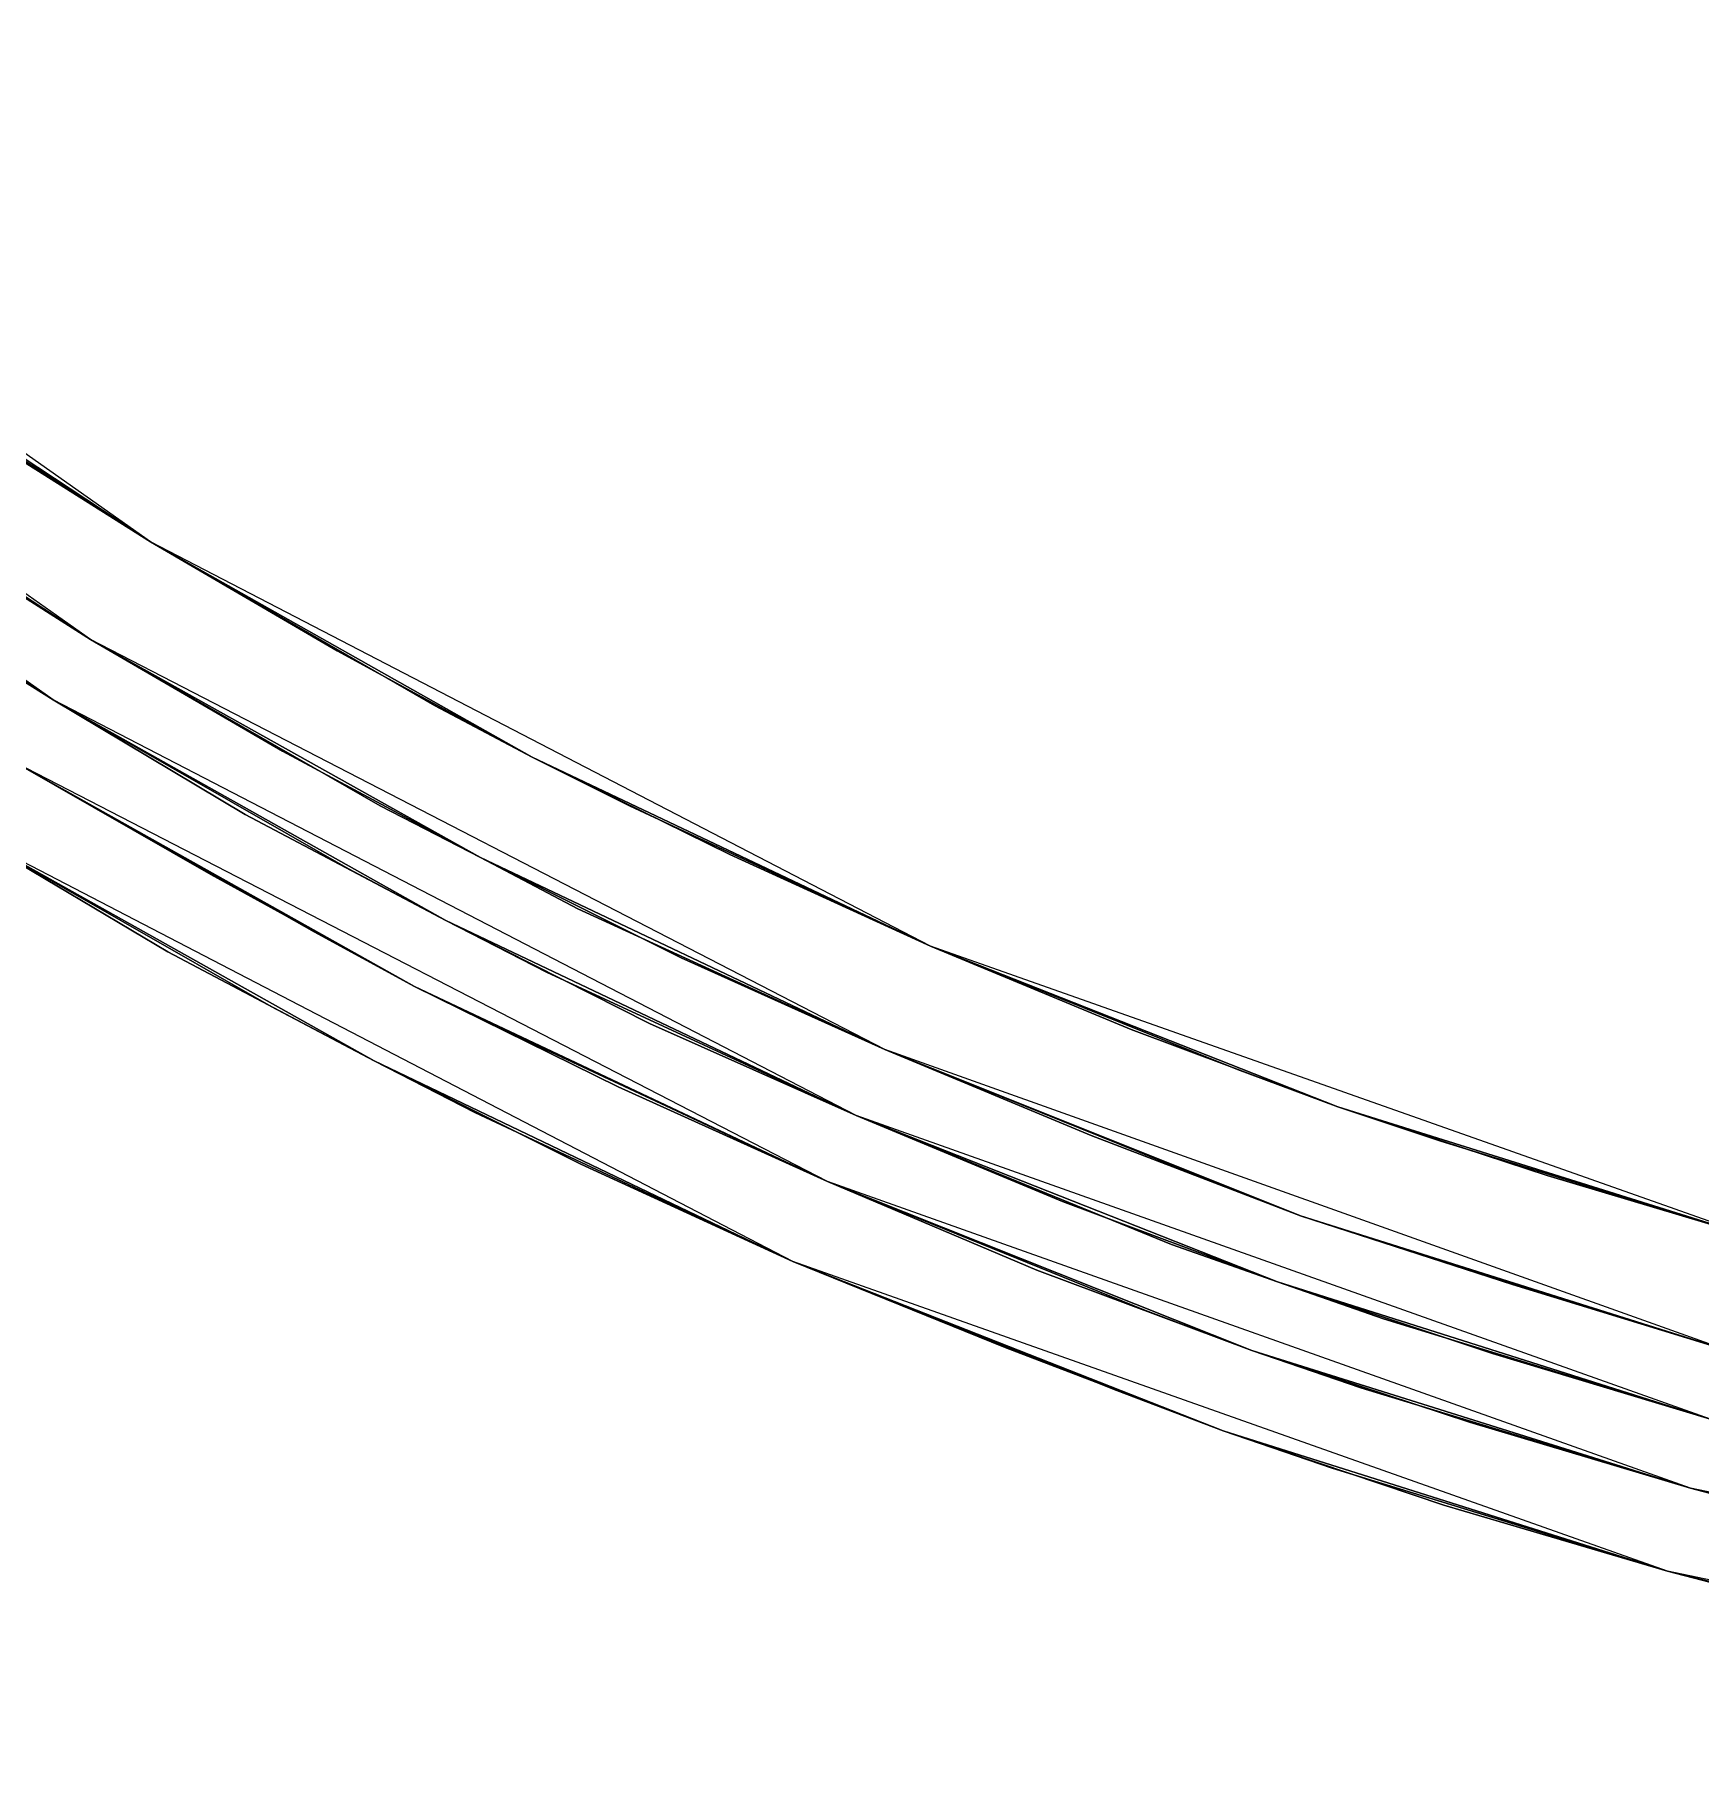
# Model space of a CAD drawing. Extents: x -23.7 to 23.7, y -23.7 to 23.7.
# Drawn here: x -12.07 to -6.27, y -23.46 to -17.44 of the extents above; entities that cross this region are included whole.
import ezdxf

# ---------------------------------------------------------------- set-up
doc = ezdxf.new("R2010")
doc.units = 0

msp = doc.modelspace()

# ---------------------------------------------------------------- linework, layer by layer
at = {"layer": 'Faces'}
for points in [[(-11.67, -19.21, 58.95), (-14.18, -17.44, 58.95), (-12.96, -18.36, 57.86)], [(-11.88, -19.55, 58.95), (-14.43, -17.75, 58.95), (-13.19, -18.69, 57.86)], [(-11.88, -19.55, 58.95), (-14.43, -17.75, 58.95), (-13.19, -18.69, 57.86)], [(-12.01, -19.76, 58.95), (-14.59, -17.94, 58.95), (-13.34, -18.89, 57.86)], [(-12.01, -19.76, 58.95), (-14.59, -17.94, 58.95), (-13.34, -18.89, 57.86)], [(-12.65, -18.58, 57.58), (-12.96, -18.36, 57.13), (-12.32, -18.8, 56.22), (-11.67, -19.21, 56.77)], [(-11.67, -19.21, 58.95), (-12.96, -18.36, 57.86), (-12.65, -18.58, 57.58)], [(-12.32, -18.8, 56.22), (-12.96, -18.36, 55.67), (-12.32, -18.8, 55.13), (-11.67, -19.21, 55.67)], [(-12.32, -18.8, 55.13), (-12.96, -18.36, 54.58), (-12.32, -18.8, 54.04), (-11.67, -19.21, 54.58)], [(-12.32, -18.8, 54.04), (-12.96, -18.36, 53.49), (-12.32, -18.8, 52.94), (-11.67, -19.21, 53.49)], [(-11.67, -19.21, 58.95), (-12.65, -18.58, 57.58), (-11.67, -19.21, 56.77), (-10.68, -19.78, 57.58)], [(-12.87, -18.91, 57.58), (-13.19, -18.69, 57.13), (-12.54, -19.13, 56.22), (-11.88, -19.55, 56.77)], [(-12.87, -18.91, 57.58), (-13.19, -18.69, 57.13), (-12.54, -19.13, 56.22), (-11.88, -19.55, 56.77)], [(-11.88, -19.55, 58.95), (-13.19, -18.69, 57.86), (-12.87, -18.91, 57.58)], [(-11.88, -19.55, 58.95), (-13.19, -18.69, 57.86), (-12.87, -18.91, 57.58)], [(-12.54, -19.13, 56.22), (-13.19, -18.69, 55.67), (-12.54, -19.13, 55.13), (-11.88, -19.55, 55.67)], [(-12.54, -19.13, 56.22), (-13.19, -18.69, 55.67), (-12.54, -19.13, 55.13), (-11.88, -19.55, 55.67)], [(-12.54, -19.13, 55.13), (-13.19, -18.69, 54.58), (-12.54, -19.13, 54.04), (-11.88, -19.55, 54.58)], [(-12.54, -19.13, 55.13), (-13.19, -18.69, 54.58), (-12.54, -19.13, 54.04), (-11.88, -19.55, 54.58)], [(-12.54, -19.13, 54.04), (-13.19, -18.69, 53.49), (-12.54, -19.13, 52.94), (-11.88, -19.55, 53.49)], [(-12.54, -19.13, 54.04), (-13.19, -18.69, 53.49), (-12.54, -19.13, 52.94), (-11.88, -19.55, 53.49)], [(-11.67, -19.21, 56.77), (-12.32, -18.8, 56.22), (-11.67, -19.21, 55.67), (-11.02, -19.59, 56.22)], [(-11.67, -19.21, 55.67), (-12.32, -18.8, 55.13), (-11.67, -19.21, 54.58), (-11.02, -19.59, 55.13)], [(-11.67, -19.21, 54.58), (-12.32, -18.8, 54.04), (-11.67, -19.21, 53.49), (-11.02, -19.59, 54.04)], [(-13.01, -19.12, 57.58), (-13.34, -18.89, 57.13), (-12.68, -19.34, 56.22), (-12.01, -19.76, 56.77)], [(-13.01, -19.12, 57.58), (-13.34, -18.89, 57.13), (-12.68, -19.34, 56.22), (-12.01, -19.76, 56.77)], [(-12.01, -19.76, 58.95), (-13.34, -18.89, 57.86), (-13.01, -19.12, 57.58)], [(-12.01, -19.76, 58.95), (-13.34, -18.89, 57.86), (-13.01, -19.12, 57.58)], [(-12.68, -19.34, 56.22), (-13.34, -18.89, 55.67), (-12.68, -19.34, 55.13), (-12.01, -19.76, 55.67)], [(-12.68, -19.34, 56.22), (-13.34, -18.89, 55.67), (-12.68, -19.34, 55.13), (-12.01, -19.76, 55.67)], [(-12.68, -19.34, 55.13), (-13.34, -18.89, 54.58), (-12.68, -19.34, 54.04), (-12.01, -19.76, 54.58)], [(-12.68, -19.34, 55.13), (-13.34, -18.89, 54.58), (-12.68, -19.34, 54.04), (-12.01, -19.76, 54.58)], [(-12.68, -19.34, 54.04), (-13.34, -18.89, 53.49), (-12.68, -19.34, 52.94), (-12.01, -19.76, 53.49)], [(-12.68, -19.34, 54.04), (-13.34, -18.89, 53.49), (-12.68, -19.34, 52.94), (-12.01, -19.76, 53.49)], [(-11.88, -19.55, 58.95), (-12.87, -18.91, 57.58), (-11.88, -19.55, 56.77), (-10.87, -20.13, 57.58)], [(-11.88, -19.55, 58.95), (-12.87, -18.91, 57.58), (-11.88, -19.55, 56.77), (-10.87, -20.13, 57.58)], [(-12.01, -19.76, 58.95), (-13.01, -19.12, 57.58), (-12.01, -19.76, 56.77), (-10.98, -20.35, 57.58)], [(-12.01, -19.76, 58.95), (-13.01, -19.12, 57.58), (-12.01, -19.76, 56.77), (-10.98, -20.35, 57.58)], [(-11.88, -19.55, 56.77), (-12.54, -19.13, 56.22), (-11.88, -19.55, 55.67), (-11.21, -19.94, 56.22)], [(-11.88, -19.55, 56.77), (-12.54, -19.13, 56.22), (-11.88, -19.55, 55.67), (-11.21, -19.94, 56.22)], [(-11.88, -19.55, 55.67), (-12.54, -19.13, 55.13), (-11.88, -19.55, 54.58), (-11.21, -19.94, 55.13)], [(-11.88, -19.55, 55.67), (-12.54, -19.13, 55.13), (-11.88, -19.55, 54.58), (-11.21, -19.94, 55.13)], [(-11.88, -19.55, 54.58), (-12.54, -19.13, 54.04), (-11.88, -19.55, 53.49), (-11.21, -19.94, 54.04)], [(-11.88, -19.55, 54.58), (-12.54, -19.13, 54.04), (-11.88, -19.55, 53.49), (-11.21, -19.94, 54.04)], [(-11.67, -19.21, 58.95), (-10.68, -19.78, 57.58), (-10.34, -19.96, 57.86)], [(-8.95, -20.62, 58.95), (-11.67, -19.21, 58.95), (-10.34, -19.96, 57.86)], [(-10.34, -19.96, 57.13), (-10.68, -19.78, 57.58), (-11.67, -19.21, 56.77), (-11.02, -19.59, 56.22)], [(-11.02, -19.59, 56.22), (-11.67, -19.21, 55.67), (-11.02, -19.59, 55.13), (-10.34, -19.96, 55.67)], [(-11.02, -19.59, 55.13), (-11.67, -19.21, 54.58), (-11.02, -19.59, 54.04), (-10.34, -19.96, 54.58)], [(-11.02, -19.59, 54.04), (-11.67, -19.21, 53.49), (-11.02, -19.59, 52.94), (-10.34, -19.96, 53.49)], [(-12.14, -19.98, 58.95), (-13.16, -19.32, 57.58), (-12.14, -19.98, 56.77), (-11.1, -20.57, 57.58)], [(-12.14, -19.98, 58.95), (-13.16, -19.32, 57.58), (-12.14, -19.98, 56.77), (-11.1, -20.57, 57.58)], [(-12.01, -19.76, 56.77), (-12.68, -19.34, 56.22), (-12.01, -19.76, 55.67), (-11.34, -20.16, 56.22)], [(-12.01, -19.76, 56.77), (-12.68, -19.34, 56.22), (-12.01, -19.76, 55.67), (-11.34, -20.16, 56.22)], [(-12.01, -19.76, 55.67), (-12.68, -19.34, 55.13), (-12.01, -19.76, 54.58), (-11.34, -20.16, 55.13)], [(-12.01, -19.76, 55.67), (-12.68, -19.34, 55.13), (-12.01, -19.76, 54.58), (-11.34, -20.16, 55.13)], [(-12.01, -19.76, 54.58), (-12.68, -19.34, 54.04), (-12.01, -19.76, 53.49), (-11.34, -20.16, 54.04)], [(-12.01, -19.76, 54.58), (-12.68, -19.34, 54.04), (-12.01, -19.76, 53.49), (-11.34, -20.16, 54.04)], [(-12.14, -19.98, 56.77), (-12.82, -19.55, 56.22), (-12.14, -19.98, 55.67), (-11.46, -20.37, 56.22)], [(-12.14, -19.98, 56.77), (-12.82, -19.55, 56.22), (-12.14, -19.98, 55.67), (-11.46, -20.37, 56.22)], [(-12.14, -19.98, 55.67), (-12.82, -19.55, 55.13), (-12.14, -19.98, 54.58), (-11.46, -20.37, 55.13)], [(-12.14, -19.98, 55.67), (-12.82, -19.55, 55.13), (-12.14, -19.98, 54.58), (-11.46, -20.37, 55.13)], [(-12.14, -19.98, 54.58), (-12.82, -19.55, 54.04), (-12.14, -19.98, 53.49), (-11.46, -20.37, 54.04)], [(-12.14, -19.98, 54.58), (-12.82, -19.55, 54.04), (-12.14, -19.98, 53.49), (-11.46, -20.37, 54.04)], [(-11.88, -19.55, 58.95), (-10.87, -20.13, 57.58), (-10.52, -20.31, 57.86)], [(-11.88, -19.55, 58.95), (-10.87, -20.13, 57.58), (-10.52, -20.31, 57.86)], [(-9.11, -20.98, 58.95), (-11.88, -19.55, 58.95), (-10.52, -20.31, 57.86)], [(-9.11, -20.98, 58.95), (-11.88, -19.55, 58.95), (-10.52, -20.31, 57.86)], [(-10.52, -20.31, 57.13), (-10.87, -20.13, 57.58), (-11.88, -19.55, 56.77), (-11.21, -19.94, 56.22)], [(-10.52, -20.31, 57.13), (-10.87, -20.13, 57.58), (-11.88, -19.55, 56.77), (-11.21, -19.94, 56.22)], [(-11.21, -19.94, 56.22), (-11.88, -19.55, 55.67), (-11.21, -19.94, 55.13), (-10.52, -20.31, 55.67)], [(-11.21, -19.94, 56.22), (-11.88, -19.55, 55.67), (-11.21, -19.94, 55.13), (-10.52, -20.31, 55.67)], [(-11.21, -19.94, 55.13), (-11.88, -19.55, 54.58), (-11.21, -19.94, 54.04), (-10.52, -20.31, 54.58)], [(-11.21, -19.94, 55.13), (-11.88, -19.55, 54.58), (-11.21, -19.94, 54.04), (-10.52, -20.31, 54.58)], [(-11.21, -19.94, 54.04), (-11.88, -19.55, 53.49), (-11.21, -19.94, 52.94), (-10.52, -20.31, 53.49)], [(-11.21, -19.94, 54.04), (-11.88, -19.55, 53.49), (-11.21, -19.94, 52.94), (-10.52, -20.31, 53.49)], [(-12.3, -20.23, 58.95), (-13.32, -19.57, 57.58), (-12.3, -20.23, 56.77), (-11.25, -20.83, 57.58)], [(-9.65, -20.3, 56.22), (-10.34, -19.96, 57.13), (-11.02, -19.59, 56.22), (-10.34, -19.96, 55.67)], [(-10.34, -19.96, 55.67), (-11.02, -19.59, 55.13), (-10.34, -19.96, 54.58), (-9.65, -20.3, 55.13)], [(-10.34, -19.96, 54.58), (-11.02, -19.59, 54.04), (-10.34, -19.96, 53.49), (-9.65, -20.3, 54.04)], [(-12.3, -20.23, 56.77), (-12.98, -19.8, 56.22), (-12.3, -20.23, 55.67), (-11.61, -20.64, 56.22)], [(-12.3, -20.23, 55.67), (-12.98, -19.8, 55.13), (-12.3, -20.23, 54.58), (-11.61, -20.64, 55.13)], [(-12.3, -20.23, 54.58), (-12.98, -19.8, 54.04), (-12.3, -20.23, 53.49), (-11.61, -20.64, 54.04)], [(-12.01, -19.76, 58.95), (-10.98, -20.35, 57.58), (-10.64, -20.53, 57.86)], [(-12.01, -19.76, 58.95), (-10.98, -20.35, 57.58), (-10.64, -20.53, 57.86)], [(-9.21, -21.21, 58.95), (-12.01, -19.76, 58.95), (-10.64, -20.53, 57.86)], [(-9.21, -21.21, 58.95), (-12.01, -19.76, 58.95), (-10.64, -20.53, 57.86)], [(-10.64, -20.53, 57.13), (-10.98, -20.35, 57.58), (-12.01, -19.76, 56.77), (-11.34, -20.16, 56.22)], [(-10.64, -20.53, 57.13), (-10.98, -20.35, 57.58), (-12.01, -19.76, 56.77), (-11.34, -20.16, 56.22)], [(-11.34, -20.16, 56.22), (-12.01, -19.76, 55.67), (-11.34, -20.16, 55.13), (-10.64, -20.53, 55.67)], [(-11.34, -20.16, 56.22), (-12.01, -19.76, 55.67), (-11.34, -20.16, 55.13), (-10.64, -20.53, 55.67)], [(-11.34, -20.16, 55.13), (-12.01, -19.76, 54.58), (-11.34, -20.16, 54.04), (-10.64, -20.53, 54.58)], [(-11.34, -20.16, 55.13), (-12.01, -19.76, 54.58), (-11.34, -20.16, 54.04), (-10.64, -20.53, 54.58)], [(-11.34, -20.16, 54.04), (-12.01, -19.76, 53.49), (-11.34, -20.16, 52.94), (-10.64, -20.53, 53.49)], [(-11.34, -20.16, 54.04), (-12.01, -19.76, 53.49), (-11.34, -20.16, 52.94), (-10.64, -20.53, 53.49)], [(-10, -20.13, 57.58), (-10.34, -19.96, 57.86), (-10.68, -19.78, 57.58), (-10.34, -19.96, 57.13)], [(-12.14, -19.98, 58.95), (-11.1, -20.57, 57.58), (-10.75, -20.76, 57.86)], [(-12.14, -19.98, 58.95), (-11.1, -20.57, 57.58), (-10.75, -20.76, 57.86)], [(-9.31, -21.44, 58.95), (-12.14, -19.98, 58.95), (-10.75, -20.76, 57.86)], [(-9.31, -21.44, 58.95), (-12.14, -19.98, 58.95), (-10.75, -20.76, 57.86)], [(-10.75, -20.76, 57.13), (-11.1, -20.57, 57.58), (-12.14, -19.98, 56.77), (-11.46, -20.37, 56.22)], [(-10.75, -20.76, 57.13), (-11.1, -20.57, 57.58), (-12.14, -19.98, 56.77), (-11.46, -20.37, 56.22)], [(-11.46, -20.37, 56.22), (-12.14, -19.98, 55.67), (-11.46, -20.37, 55.13), (-10.75, -20.76, 55.67)], [(-11.46, -20.37, 56.22), (-12.14, -19.98, 55.67), (-11.46, -20.37, 55.13), (-10.75, -20.76, 55.67)], [(-11.46, -20.37, 55.13), (-12.14, -19.98, 54.58), (-11.46, -20.37, 54.04), (-10.75, -20.76, 54.58)], [(-11.46, -20.37, 55.13), (-12.14, -19.98, 54.58), (-11.46, -20.37, 54.04), (-10.75, -20.76, 54.58)], [(-11.46, -20.37, 54.04), (-12.14, -19.98, 53.49), (-11.46, -20.37, 52.94), (-10.75, -20.76, 53.49)], [(-11.46, -20.37, 54.04), (-12.14, -19.98, 53.49), (-11.46, -20.37, 52.94), (-10.75, -20.76, 53.49)], [(-9.82, -20.66, 56.22), (-10.52, -20.31, 57.13), (-11.21, -19.94, 56.22), (-10.52, -20.31, 55.67)], [(-9.82, -20.66, 56.22), (-10.52, -20.31, 57.13), (-11.21, -19.94, 56.22), (-10.52, -20.31, 55.67)], [(-10.52, -20.31, 55.67), (-11.21, -19.94, 55.13), (-10.52, -20.31, 54.58), (-9.82, -20.66, 55.13)], [(-10.52, -20.31, 55.67), (-11.21, -19.94, 55.13), (-10.52, -20.31, 54.58), (-9.82, -20.66, 55.13)], [(-10.52, -20.31, 54.58), (-11.21, -19.94, 54.04), (-10.52, -20.31, 53.49), (-9.82, -20.66, 54.04)], [(-10.52, -20.31, 54.58), (-11.21, -19.94, 54.04), (-10.52, -20.31, 53.49), (-9.82, -20.66, 54.04)], [(-8.95, -20.62, 58.95), (-10.34, -19.96, 57.86), (-10, -20.13, 57.58)], [(-10, -20.13, 57.58), (-10.34, -19.96, 57.13), (-9.65, -20.3, 56.22), (-8.95, -20.62, 56.77)], [(-9.65, -20.3, 56.22), (-10.34, -19.96, 55.67), (-9.65, -20.3, 55.13), (-8.95, -20.62, 55.67)], [(-9.65, -20.3, 55.13), (-10.34, -19.96, 54.58), (-9.65, -20.3, 54.04), (-8.95, -20.62, 54.58)], [(-9.65, -20.3, 54.04), (-10.34, -19.96, 53.49), (-9.65, -20.3, 52.94), (-8.95, -20.62, 53.49)], [(-9.93, -20.89, 56.22), (-10.64, -20.53, 57.13), (-11.34, -20.16, 56.22), (-10.64, -20.53, 55.67)], [(-9.93, -20.89, 56.22), (-10.64, -20.53, 57.13), (-11.34, -20.16, 56.22), (-10.64, -20.53, 55.67)], [(-10.64, -20.53, 55.67), (-11.34, -20.16, 55.13), (-10.64, -20.53, 54.58), (-9.93, -20.89, 55.13)], [(-10.64, -20.53, 55.67), (-11.34, -20.16, 55.13), (-10.64, -20.53, 54.58), (-9.93, -20.89, 55.13)], [(-10.64, -20.53, 54.58), (-11.34, -20.16, 54.04), (-10.64, -20.53, 53.49), (-9.93, -20.89, 54.04)], [(-10.64, -20.53, 54.58), (-11.34, -20.16, 54.04), (-10.64, -20.53, 53.49), (-9.93, -20.89, 54.04)], [(-10.18, -20.49, 57.58), (-10.52, -20.31, 57.86), (-10.87, -20.13, 57.58), (-10.52, -20.31, 57.13)], [(-10.18, -20.49, 57.58), (-10.52, -20.31, 57.86), (-10.87, -20.13, 57.58), (-10.52, -20.31, 57.13)], [(-8.95, -20.62, 58.95), (-10, -20.13, 57.58), (-8.95, -20.62, 56.77), (-7.88, -21.05, 57.58)], [(-12.3, -20.23, 58.95), (-11.25, -20.83, 57.58), (-10.89, -21.02, 57.86)], [(-9.43, -21.72, 58.95), (-12.3, -20.23, 58.95), (-10.89, -21.02, 57.86)], [(-10.89, -21.02, 57.13), (-11.25, -20.83, 57.58), (-12.3, -20.23, 56.77), (-11.61, -20.64, 56.22)], [(-11.61, -20.64, 56.22), (-12.3, -20.23, 55.67), (-11.61, -20.64, 55.13), (-10.89, -21.02, 55.67)], [(-11.61, -20.64, 55.13), (-12.3, -20.23, 54.58), (-11.61, -20.64, 54.04), (-10.89, -21.02, 54.58)], [(-11.61, -20.64, 54.04), (-12.3, -20.23, 53.49), (-11.61, -20.64, 52.94), (-10.89, -21.02, 53.49)], [(-9.11, -20.98, 58.95), (-10.52, -20.31, 57.86), (-10.18, -20.49, 57.58)], [(-9.11, -20.98, 58.95), (-10.52, -20.31, 57.86), (-10.18, -20.49, 57.58)], [(-10.18, -20.49, 57.58), (-10.52, -20.31, 57.13), (-9.82, -20.66, 56.22), (-9.11, -20.98, 56.77)], [(-10.18, -20.49, 57.58), (-10.52, -20.31, 57.13), (-9.82, -20.66, 56.22), (-9.11, -20.98, 56.77)], [(-9.82, -20.66, 56.22), (-10.52, -20.31, 55.67), (-9.82, -20.66, 55.13), (-9.11, -20.98, 55.67)], [(-9.82, -20.66, 56.22), (-10.52, -20.31, 55.67), (-9.82, -20.66, 55.13), (-9.11, -20.98, 55.67)], [(-9.82, -20.66, 55.13), (-10.52, -20.31, 54.58), (-9.82, -20.66, 54.04), (-9.11, -20.98, 54.58)], [(-9.82, -20.66, 55.13), (-10.52, -20.31, 54.58), (-9.82, -20.66, 54.04), (-9.11, -20.98, 54.58)], [(-9.82, -20.66, 54.04), (-10.52, -20.31, 53.49), (-9.82, -20.66, 52.94), (-9.11, -20.98, 53.49)], [(-9.82, -20.66, 54.04), (-10.52, -20.31, 53.49), (-9.82, -20.66, 52.94), (-9.11, -20.98, 53.49)], [(-8.95, -20.62, 56.77), (-9.65, -20.3, 56.22), (-8.95, -20.62, 55.67), (-8.25, -20.91, 56.22)], [(-8.95, -20.62, 55.67), (-9.65, -20.3, 55.13), (-8.95, -20.62, 54.58), (-8.25, -20.91, 55.13)], [(-8.95, -20.62, 54.58), (-9.65, -20.3, 54.04), (-8.95, -20.62, 53.49), (-8.25, -20.91, 54.04)], [(-10.04, -21.11, 56.22), (-10.75, -20.76, 57.13), (-11.46, -20.37, 56.22), (-10.75, -20.76, 55.67)], [(-10.04, -21.11, 56.22), (-10.75, -20.76, 57.13), (-11.46, -20.37, 56.22), (-10.75, -20.76, 55.67)], [(-10.75, -20.76, 55.67), (-11.46, -20.37, 55.13), (-10.75, -20.76, 54.58), (-10.04, -21.11, 55.13)], [(-10.75, -20.76, 55.67), (-11.46, -20.37, 55.13), (-10.75, -20.76, 54.58), (-10.04, -21.11, 55.13)], [(-10.75, -20.76, 54.58), (-11.46, -20.37, 54.04), (-10.75, -20.76, 53.49), (-10.04, -21.11, 54.04)], [(-10.75, -20.76, 54.58), (-11.46, -20.37, 54.04), (-10.75, -20.76, 53.49), (-10.04, -21.11, 54.04)], [(-10.29, -20.71, 57.58), (-10.64, -20.53, 57.86), (-10.98, -20.35, 57.58), (-10.64, -20.53, 57.13)], [(-10.29, -20.71, 57.58), (-10.64, -20.53, 57.86), (-10.98, -20.35, 57.58), (-10.64, -20.53, 57.13)], [(-9.11, -20.98, 58.95), (-10.18, -20.49, 57.58), (-9.11, -20.98, 56.77), (-8.02, -21.42, 57.58)], [(-9.11, -20.98, 58.95), (-10.18, -20.49, 57.58), (-9.11, -20.98, 56.77), (-8.02, -21.42, 57.58)], [(-10.4, -20.93, 57.58), (-10.75, -20.76, 57.86), (-11.1, -20.57, 57.58), (-10.75, -20.76, 57.13)], [(-10.4, -20.93, 57.58), (-10.75, -20.76, 57.86), (-11.1, -20.57, 57.58), (-10.75, -20.76, 57.13)], [(-9.21, -21.21, 58.95), (-10.64, -20.53, 57.86), (-10.29, -20.71, 57.58)], [(-9.21, -21.21, 58.95), (-10.64, -20.53, 57.86), (-10.29, -20.71, 57.58)], [(-10.29, -20.71, 57.58), (-10.64, -20.53, 57.13), (-9.93, -20.89, 56.22), (-9.21, -21.21, 56.77)], [(-10.29, -20.71, 57.58), (-10.64, -20.53, 57.13), (-9.93, -20.89, 56.22), (-9.21, -21.21, 56.77)], [(-9.93, -20.89, 56.22), (-10.64, -20.53, 55.67), (-9.93, -20.89, 55.13), (-9.21, -21.21, 55.67)], [(-9.93, -20.89, 56.22), (-10.64, -20.53, 55.67), (-9.93, -20.89, 55.13), (-9.21, -21.21, 55.67)], [(-9.93, -20.89, 55.13), (-10.64, -20.53, 54.58), (-9.93, -20.89, 54.04), (-9.21, -21.21, 54.58)], [(-9.93, -20.89, 55.13), (-10.64, -20.53, 54.58), (-9.93, -20.89, 54.04), (-9.21, -21.21, 54.58)], [(-9.93, -20.89, 54.04), (-10.64, -20.53, 53.49), (-9.93, -20.89, 52.94), (-9.21, -21.21, 53.49)], [(-9.93, -20.89, 54.04), (-10.64, -20.53, 53.49), (-9.93, -20.89, 52.94), (-9.21, -21.21, 53.49)], [(-10.17, -21.38, 56.22), (-10.89, -21.02, 57.13), (-11.61, -20.64, 56.22), (-10.89, -21.02, 55.67)], [(-10.89, -21.02, 55.67), (-11.61, -20.64, 55.13), (-10.89, -21.02, 54.58), (-10.17, -21.38, 55.13)], [(-10.89, -21.02, 54.58), (-11.61, -20.64, 54.04), (-10.89, -21.02, 53.49), (-10.17, -21.38, 54.04)], [(-7.53, -21.18, 57.13), (-7.88, -21.05, 57.58), (-8.95, -20.62, 56.77), (-8.25, -20.91, 56.22)], [(-6.06, -21.64, 58.95), (-8.95, -20.62, 58.95), (-7.53, -21.18, 57.86)], [(-8.95, -20.62, 58.95), (-7.88, -21.05, 57.58), (-7.53, -21.18, 57.86)], [(-8.25, -20.91, 56.22), (-8.95, -20.62, 55.67), (-8.25, -20.91, 55.13), (-7.53, -21.18, 55.67)], [(-8.25, -20.91, 55.13), (-8.95, -20.62, 54.58), (-8.25, -20.91, 54.04), (-7.53, -21.18, 54.58)], [(-8.25, -20.91, 54.04), (-8.95, -20.62, 53.49), (-8.25, -20.91, 52.94), (-7.53, -21.18, 53.49)], [(-9.11, -20.98, 56.77), (-9.82, -20.66, 56.22), (-9.11, -20.98, 55.67), (-8.39, -21.28, 56.22)], [(-9.11, -20.98, 56.77), (-9.82, -20.66, 56.22), (-9.11, -20.98, 55.67), (-8.39, -21.28, 56.22)], [(-9.11, -20.98, 55.67), (-9.82, -20.66, 55.13), (-9.11, -20.98, 54.58), (-8.39, -21.28, 55.13)], [(-9.11, -20.98, 55.67), (-9.82, -20.66, 55.13), (-9.11, -20.98, 54.58), (-8.39, -21.28, 55.13)], [(-9.11, -20.98, 54.58), (-9.82, -20.66, 54.04), (-9.11, -20.98, 53.49), (-8.39, -21.28, 54.04)], [(-9.11, -20.98, 54.58), (-9.82, -20.66, 54.04), (-9.11, -20.98, 53.49), (-8.39, -21.28, 54.04)], [(-9.31, -21.44, 58.95), (-10.75, -20.76, 57.86), (-10.4, -20.93, 57.58)], [(-9.31, -21.44, 58.95), (-10.75, -20.76, 57.86), (-10.4, -20.93, 57.58)], [(-10.4, -20.93, 57.58), (-10.75, -20.76, 57.13), (-10.04, -21.11, 56.22), (-9.31, -21.44, 56.77)], [(-10.4, -20.93, 57.58), (-10.75, -20.76, 57.13), (-10.04, -21.11, 56.22), (-9.31, -21.44, 56.77)], [(-10.04, -21.11, 56.22), (-10.75, -20.76, 55.67), (-10.04, -21.11, 55.13), (-9.31, -21.44, 55.67)], [(-10.04, -21.11, 56.22), (-10.75, -20.76, 55.67), (-10.04, -21.11, 55.13), (-9.31, -21.44, 55.67)], [(-10.04, -21.11, 55.13), (-10.75, -20.76, 54.58), (-10.04, -21.11, 54.04), (-9.31, -21.44, 54.58)], [(-10.04, -21.11, 55.13), (-10.75, -20.76, 54.58), (-10.04, -21.11, 54.04), (-9.31, -21.44, 54.58)], [(-10.04, -21.11, 54.04), (-10.75, -20.76, 53.49), (-10.04, -21.11, 52.94), (-9.31, -21.44, 53.49)], [(-10.04, -21.11, 54.04), (-10.75, -20.76, 53.49), (-10.04, -21.11, 52.94), (-9.31, -21.44, 53.49)], [(-9.21, -21.21, 58.95), (-10.29, -20.71, 57.58), (-9.21, -21.21, 56.77), (-8.11, -21.66, 57.58)], [(-9.21, -21.21, 58.95), (-10.29, -20.71, 57.58), (-9.21, -21.21, 56.77), (-8.11, -21.66, 57.58)], [(-10.54, -21.2, 57.58), (-10.89, -21.02, 57.86), (-11.25, -20.83, 57.58), (-10.89, -21.02, 57.13)], [(-9.31, -21.44, 58.95), (-10.4, -20.93, 57.58), (-9.31, -21.44, 56.77), (-8.2, -21.89, 57.58)], [(-9.31, -21.44, 58.95), (-10.4, -20.93, 57.58), (-9.31, -21.44, 56.77), (-8.2, -21.89, 57.58)], [(-9.21, -21.21, 56.77), (-9.93, -20.89, 56.22), (-9.21, -21.21, 55.67), (-8.49, -21.51, 56.22)], [(-9.21, -21.21, 56.77), (-9.93, -20.89, 56.22), (-9.21, -21.21, 55.67), (-8.49, -21.51, 56.22)], [(-9.21, -21.21, 55.67), (-9.93, -20.89, 55.13), (-9.21, -21.21, 54.58), (-8.49, -21.51, 55.13)], [(-9.21, -21.21, 55.67), (-9.93, -20.89, 55.13), (-9.21, -21.21, 54.58), (-8.49, -21.51, 55.13)], [(-9.21, -21.21, 54.58), (-9.93, -20.89, 54.04), (-9.21, -21.21, 53.49), (-8.49, -21.51, 54.04)], [(-9.21, -21.21, 54.58), (-9.93, -20.89, 54.04), (-9.21, -21.21, 53.49), (-8.49, -21.51, 54.04)], [(-6.8, -21.42, 56.22), (-7.53, -21.18, 57.13), (-8.25, -20.91, 56.22), (-7.53, -21.18, 55.67)], [(-7.53, -21.18, 55.67), (-8.25, -20.91, 55.13), (-7.53, -21.18, 54.58), (-6.8, -21.42, 55.13)], [(-7.53, -21.18, 54.58), (-8.25, -20.91, 54.04), (-7.53, -21.18, 53.49), (-6.8, -21.42, 54.04)], [(-7.66, -21.56, 57.13), (-8.02, -21.42, 57.58), (-9.11, -20.98, 56.77), (-8.39, -21.28, 56.22)], [(-7.66, -21.56, 57.13), (-8.02, -21.42, 57.58), (-9.11, -20.98, 56.77), (-8.39, -21.28, 56.22)], [(-6.17, -22.03, 58.95), (-9.11, -20.98, 58.95), (-7.66, -21.56, 57.86)], [(-6.17, -22.03, 58.95), (-9.11, -20.98, 58.95), (-7.66, -21.56, 57.86)], [(-9.11, -20.98, 58.95), (-8.02, -21.42, 57.58), (-7.66, -21.56, 57.86)], [(-9.11, -20.98, 58.95), (-8.02, -21.42, 57.58), (-7.66, -21.56, 57.86)], [(-8.39, -21.28, 56.22), (-9.11, -20.98, 55.67), (-8.39, -21.28, 55.13), (-7.66, -21.56, 55.67)], [(-8.39, -21.28, 56.22), (-9.11, -20.98, 55.67), (-8.39, -21.28, 55.13), (-7.66, -21.56, 55.67)], [(-8.39, -21.28, 55.13), (-9.11, -20.98, 54.58), (-8.39, -21.28, 54.04), (-7.66, -21.56, 54.58)], [(-8.39, -21.28, 55.13), (-9.11, -20.98, 54.58), (-8.39, -21.28, 54.04), (-7.66, -21.56, 54.58)], [(-8.39, -21.28, 54.04), (-9.11, -20.98, 53.49), (-8.39, -21.28, 52.94), (-7.66, -21.56, 53.49)], [(-8.39, -21.28, 54.04), (-9.11, -20.98, 53.49), (-8.39, -21.28, 52.94), (-7.66, -21.56, 53.49)], [(-9.43, -21.72, 58.95), (-10.89, -21.02, 57.86), (-10.54, -21.2, 57.58)], [(-10.54, -21.2, 57.58), (-10.89, -21.02, 57.13), (-10.17, -21.38, 56.22), (-9.43, -21.72, 56.77)], [(-10.17, -21.38, 56.22), (-10.89, -21.02, 55.67), (-10.17, -21.38, 55.13), (-9.43, -21.72, 55.67)], [(-10.17, -21.38, 55.13), (-10.89, -21.02, 54.58), (-10.17, -21.38, 54.04), (-9.43, -21.72, 54.58)], [(-10.17, -21.38, 54.04), (-10.89, -21.02, 53.49), (-10.17, -21.38, 52.94), (-9.43, -21.72, 53.49)], [(-7.17, -21.3, 57.58), (-7.53, -21.18, 57.86), (-7.88, -21.05, 57.58), (-7.53, -21.18, 57.13)], [(-9.31, -21.44, 56.77), (-10.04, -21.11, 56.22), (-9.31, -21.44, 55.67), (-8.58, -21.75, 56.22)], [(-9.31, -21.44, 56.77), (-10.04, -21.11, 56.22), (-9.31, -21.44, 55.67), (-8.58, -21.75, 56.22)], [(-9.31, -21.44, 55.67), (-10.04, -21.11, 55.13), (-9.31, -21.44, 54.58), (-8.58, -21.75, 55.13)], [(-9.31, -21.44, 55.67), (-10.04, -21.11, 55.13), (-9.31, -21.44, 54.58), (-8.58, -21.75, 55.13)], [(-9.31, -21.44, 54.58), (-10.04, -21.11, 54.04), (-9.31, -21.44, 53.49), (-8.58, -21.75, 54.04)], [(-9.31, -21.44, 54.58), (-10.04, -21.11, 54.04), (-9.31, -21.44, 53.49), (-8.58, -21.75, 54.04)], [(-6.06, -21.64, 56.77), (-7.17, -21.3, 57.58), (-7.53, -21.18, 57.13), (-6.8, -21.42, 56.22)], [(-6.06, -21.64, 58.95), (-7.53, -21.18, 57.86), (-7.17, -21.3, 57.58)], [(-6.8, -21.42, 56.22), (-7.53, -21.18, 55.67), (-6.8, -21.42, 55.13), (-6.06, -21.64, 55.67)], [(-6.8, -21.42, 55.13), (-7.53, -21.18, 54.58), (-6.8, -21.42, 54.04), (-6.06, -21.64, 54.58)], [(-6.8, -21.42, 54.04), (-7.53, -21.18, 53.49), (-6.8, -21.42, 52.94), (-6.06, -21.64, 53.49)], [(-9.43, -21.72, 58.95), (-10.54, -21.2, 57.58), (-9.43, -21.72, 56.77), (-8.3, -22.17, 57.58)], [(-7.74, -21.79, 57.13), (-8.11, -21.66, 57.58), (-9.21, -21.21, 56.77), (-8.49, -21.51, 56.22)], [(-7.74, -21.79, 57.13), (-8.11, -21.66, 57.58), (-9.21, -21.21, 56.77), (-8.49, -21.51, 56.22)], [(-6.23, -22.27, 58.95), (-9.21, -21.21, 58.95), (-7.74, -21.79, 57.86)], [(-6.23, -22.27, 58.95), (-9.21, -21.21, 58.95), (-7.74, -21.79, 57.86)], [(-9.21, -21.21, 58.95), (-8.11, -21.66, 57.58), (-7.74, -21.79, 57.86)], [(-9.21, -21.21, 58.95), (-8.11, -21.66, 57.58), (-7.74, -21.79, 57.86)], [(-8.49, -21.51, 56.22), (-9.21, -21.21, 55.67), (-8.49, -21.51, 55.13), (-7.74, -21.79, 55.67)], [(-8.49, -21.51, 56.22), (-9.21, -21.21, 55.67), (-8.49, -21.51, 55.13), (-7.74, -21.79, 55.67)], [(-8.49, -21.51, 55.13), (-9.21, -21.21, 54.58), (-8.49, -21.51, 54.04), (-7.74, -21.79, 54.58)], [(-8.49, -21.51, 55.13), (-9.21, -21.21, 54.58), (-8.49, -21.51, 54.04), (-7.74, -21.79, 54.58)], [(-8.49, -21.51, 54.04), (-9.21, -21.21, 53.49), (-8.49, -21.51, 52.94), (-7.74, -21.79, 53.49)], [(-8.49, -21.51, 54.04), (-9.21, -21.21, 53.49), (-8.49, -21.51, 52.94), (-7.74, -21.79, 53.49)], [(-6.92, -21.8, 56.22), (-7.66, -21.56, 57.13), (-8.39, -21.28, 56.22), (-7.66, -21.56, 55.67)], [(-6.92, -21.8, 56.22), (-7.66, -21.56, 57.13), (-8.39, -21.28, 56.22), (-7.66, -21.56, 55.67)], [(-7.66, -21.56, 55.67), (-8.39, -21.28, 55.13), (-7.66, -21.56, 54.58), (-6.92, -21.8, 55.13)], [(-7.66, -21.56, 55.67), (-8.39, -21.28, 55.13), (-7.66, -21.56, 54.58), (-6.92, -21.8, 55.13)], [(-7.66, -21.56, 54.58), (-8.39, -21.28, 54.04), (-7.66, -21.56, 53.49), (-6.92, -21.8, 54.04)], [(-7.66, -21.56, 54.58), (-8.39, -21.28, 54.04), (-7.66, -21.56, 53.49), (-6.92, -21.8, 54.04)], [(-6.06, -21.64, 58.95), (-7.17, -21.3, 57.58), (-6.06, -21.64, 56.77), (-4.94, -21.93, 57.58)], [(-9.43, -21.72, 56.77), (-10.17, -21.38, 56.22), (-9.43, -21.72, 55.67), (-8.69, -22.02, 56.22)], [(-9.43, -21.72, 55.67), (-10.17, -21.38, 55.13), (-9.43, -21.72, 54.58), (-8.69, -22.02, 55.13)], [(-9.43, -21.72, 54.58), (-10.17, -21.38, 54.04), (-9.43, -21.72, 53.49), (-8.69, -22.02, 54.04)], [(-7.29, -21.68, 57.58), (-7.66, -21.56, 57.86), (-8.02, -21.42, 57.58), (-7.66, -21.56, 57.13)], [(-7.29, -21.68, 57.58), (-7.66, -21.56, 57.86), (-8.02, -21.42, 57.58), (-7.66, -21.56, 57.13)], [(-6.06, -21.64, 56.77), (-6.8, -21.42, 56.22), (-6.06, -21.64, 55.67), (-5.32, -21.84, 56.22)], [(-6.06, -21.64, 55.67), (-6.8, -21.42, 55.13), (-6.06, -21.64, 54.58), (-5.32, -21.84, 55.13)], [(-6.06, -21.64, 54.58), (-6.8, -21.42, 54.04), (-6.06, -21.64, 53.49), (-5.32, -21.84, 54.04)], [(-7.83, -22.03, 57.13), (-8.2, -21.89, 57.58), (-9.31, -21.44, 56.77), (-8.58, -21.75, 56.22)], [(-7.83, -22.03, 57.13), (-8.2, -21.89, 57.58), (-9.31, -21.44, 56.77), (-8.58, -21.75, 56.22)], [(-6.3, -22.51, 58.95), (-9.31, -21.44, 58.95), (-7.83, -22.03, 57.86)], [(-6.3, -22.51, 58.95), (-9.31, -21.44, 58.95), (-7.83, -22.03, 57.86)], [(-9.31, -21.44, 58.95), (-8.2, -21.89, 57.58), (-7.83, -22.03, 57.86)], [(-9.31, -21.44, 58.95), (-8.2, -21.89, 57.58), (-7.83, -22.03, 57.86)], [(-8.58, -21.75, 56.22), (-9.31, -21.44, 55.67), (-8.58, -21.75, 55.13), (-7.83, -22.03, 55.67)], [(-8.58, -21.75, 56.22), (-9.31, -21.44, 55.67), (-8.58, -21.75, 55.13), (-7.83, -22.03, 55.67)], [(-8.58, -21.75, 55.13), (-9.31, -21.44, 54.58), (-8.58, -21.75, 54.04), (-7.83, -22.03, 54.58)], [(-8.58, -21.75, 55.13), (-9.31, -21.44, 54.58), (-8.58, -21.75, 54.04), (-7.83, -22.03, 54.58)], [(-8.58, -21.75, 54.04), (-9.31, -21.44, 53.49), (-8.58, -21.75, 52.94), (-7.83, -22.03, 53.49)], [(-8.58, -21.75, 54.04), (-9.31, -21.44, 53.49), (-8.58, -21.75, 52.94), (-7.83, -22.03, 53.49)], [(-6.99, -22.04, 56.22), (-7.74, -21.79, 57.13), (-8.49, -21.51, 56.22), (-7.74, -21.79, 55.67)], [(-6.99, -22.04, 56.22), (-7.74, -21.79, 57.13), (-8.49, -21.51, 56.22), (-7.74, -21.79, 55.67)], [(-7.74, -21.79, 55.67), (-8.49, -21.51, 55.13), (-7.74, -21.79, 54.58), (-6.99, -22.04, 55.13)], [(-7.74, -21.79, 55.67), (-8.49, -21.51, 55.13), (-7.74, -21.79, 54.58), (-6.99, -22.04, 55.13)], [(-7.74, -21.79, 54.58), (-8.49, -21.51, 54.04), (-7.74, -21.79, 53.49), (-6.99, -22.04, 54.04)], [(-7.74, -21.79, 54.58), (-8.49, -21.51, 54.04), (-7.74, -21.79, 53.49), (-6.99, -22.04, 54.04)], [(-6.17, -22.03, 56.77), (-7.29, -21.68, 57.58), (-7.66, -21.56, 57.13), (-6.92, -21.8, 56.22)], [(-6.17, -22.03, 56.77), (-7.29, -21.68, 57.58), (-7.66, -21.56, 57.13), (-6.92, -21.8, 56.22)], [(-6.17, -22.03, 58.95), (-7.66, -21.56, 57.86), (-7.29, -21.68, 57.58)], [(-6.17, -22.03, 58.95), (-7.66, -21.56, 57.86), (-7.29, -21.68, 57.58)], [(-6.92, -21.8, 56.22), (-7.66, -21.56, 55.67), (-6.92, -21.8, 55.13), (-6.17, -22.03, 55.67)], [(-6.92, -21.8, 56.22), (-7.66, -21.56, 55.67), (-6.92, -21.8, 55.13), (-6.17, -22.03, 55.67)], [(-6.92, -21.8, 55.13), (-7.66, -21.56, 54.58), (-6.92, -21.8, 54.04), (-6.17, -22.03, 54.58)], [(-6.92, -21.8, 55.13), (-7.66, -21.56, 54.58), (-6.92, -21.8, 54.04), (-6.17, -22.03, 54.58)], [(-6.92, -21.8, 54.04), (-7.66, -21.56, 53.49), (-6.92, -21.8, 52.94), (-6.17, -22.03, 53.49)], [(-6.92, -21.8, 54.04), (-7.66, -21.56, 53.49), (-6.92, -21.8, 52.94), (-6.17, -22.03, 53.49)], [(-7.37, -21.92, 57.58), (-7.74, -21.79, 57.86), (-8.11, -21.66, 57.58), (-7.74, -21.79, 57.13)], [(-7.37, -21.92, 57.58), (-7.74, -21.79, 57.86), (-8.11, -21.66, 57.58), (-7.74, -21.79, 57.13)], [(-7.93, -22.31, 57.13), (-8.3, -22.17, 57.58), (-9.43, -21.72, 56.77), (-8.69, -22.02, 56.22)], [(-6.38, -22.8, 58.95), (-9.43, -21.72, 58.95), (-7.93, -22.31, 57.86)], [(-9.43, -21.72, 58.95), (-8.3, -22.17, 57.58), (-7.93, -22.31, 57.86)], [(-8.69, -22.02, 56.22), (-9.43, -21.72, 55.67), (-8.69, -22.02, 55.13), (-7.93, -22.31, 55.67)], [(-8.69, -22.02, 55.13), (-9.43, -21.72, 54.58), (-8.69, -22.02, 54.04), (-7.93, -22.31, 54.58)], [(-8.69, -22.02, 54.04), (-9.43, -21.72, 53.49), (-8.69, -22.02, 52.94), (-7.93, -22.31, 53.49)], [(-6.17, -22.03, 58.95), (-7.29, -21.68, 57.58), (-6.17, -22.03, 56.77), (-5.03, -22.32, 57.58)], [(-6.17, -22.03, 58.95), (-7.29, -21.68, 57.58), (-6.17, -22.03, 56.77), (-5.03, -22.32, 57.58)], [(-7.07, -22.28, 56.22), (-7.83, -22.03, 57.13), (-8.58, -21.75, 56.22), (-7.83, -22.03, 55.67)], [(-7.07, -22.28, 56.22), (-7.83, -22.03, 57.13), (-8.58, -21.75, 56.22), (-7.83, -22.03, 55.67)], [(-7.83, -22.03, 55.67), (-8.58, -21.75, 55.13), (-7.83, -22.03, 54.58), (-7.07, -22.28, 55.13)], [(-7.83, -22.03, 55.67), (-8.58, -21.75, 55.13), (-7.83, -22.03, 54.58), (-7.07, -22.28, 55.13)], [(-7.83, -22.03, 54.58), (-8.58, -21.75, 54.04), (-7.83, -22.03, 53.49), (-7.07, -22.28, 54.04)], [(-7.83, -22.03, 54.58), (-8.58, -21.75, 54.04), (-7.83, -22.03, 53.49), (-7.07, -22.28, 54.04)], [(-6.23, -22.27, 56.77), (-7.37, -21.92, 57.58), (-7.74, -21.79, 57.13), (-6.99, -22.04, 56.22)], [(-6.23, -22.27, 56.77), (-7.37, -21.92, 57.58), (-7.74, -21.79, 57.13), (-6.99, -22.04, 56.22)], [(-6.23, -22.27, 58.95), (-7.74, -21.79, 57.86), (-7.37, -21.92, 57.58)], [(-6.23, -22.27, 58.95), (-7.74, -21.79, 57.86), (-7.37, -21.92, 57.58)], [(-6.99, -22.04, 56.22), (-7.74, -21.79, 55.67), (-6.99, -22.04, 55.13), (-6.23, -22.27, 55.67)], [(-6.99, -22.04, 56.22), (-7.74, -21.79, 55.67), (-6.99, -22.04, 55.13), (-6.23, -22.27, 55.67)], [(-6.99, -22.04, 55.13), (-7.74, -21.79, 54.58), (-6.99, -22.04, 54.04), (-6.23, -22.27, 54.58)], [(-6.99, -22.04, 55.13), (-7.74, -21.79, 54.58), (-6.99, -22.04, 54.04), (-6.23, -22.27, 54.58)], [(-6.99, -22.04, 54.04), (-7.74, -21.79, 53.49), (-6.99, -22.04, 52.94), (-6.23, -22.27, 53.49)], [(-6.99, -22.04, 54.04), (-7.74, -21.79, 53.49), (-6.99, -22.04, 52.94), (-6.23, -22.27, 53.49)], [(-6.17, -22.03, 56.77), (-6.92, -21.8, 56.22), (-6.17, -22.03, 55.67), (-5.42, -22.22, 56.22)], [(-6.17, -22.03, 56.77), (-6.92, -21.8, 56.22), (-6.17, -22.03, 55.67), (-5.42, -22.22, 56.22)], [(-6.17, -22.03, 55.67), (-6.92, -21.8, 55.13), (-6.17, -22.03, 54.58), (-5.42, -22.22, 55.13)], [(-6.17, -22.03, 55.67), (-6.92, -21.8, 55.13), (-6.17, -22.03, 54.58), (-5.42, -22.22, 55.13)], [(-6.17, -22.03, 54.58), (-6.92, -21.8, 54.04), (-6.17, -22.03, 53.49), (-5.42, -22.22, 54.04)], [(-6.17, -22.03, 54.58), (-6.92, -21.8, 54.04), (-6.17, -22.03, 53.49), (-5.42, -22.22, 54.04)], [(-7.45, -22.16, 57.58), (-7.83, -22.03, 57.86), (-8.2, -21.89, 57.58), (-7.83, -22.03, 57.13)], [(-7.45, -22.16, 57.58), (-7.83, -22.03, 57.86), (-8.2, -21.89, 57.58), (-7.83, -22.03, 57.13)], [(-6.23, -22.27, 58.95), (-7.37, -21.92, 57.58), (-6.23, -22.27, 56.77), (-5.09, -22.56, 57.58)], [(-6.23, -22.27, 58.95), (-7.37, -21.92, 57.58), (-6.23, -22.27, 56.77), (-5.09, -22.56, 57.58)], [(-7.16, -22.57, 56.22), (-7.93, -22.31, 57.13), (-8.69, -22.02, 56.22), (-7.93, -22.31, 55.67)], [(-7.93, -22.31, 55.67), (-8.69, -22.02, 55.13), (-7.93, -22.31, 54.58), (-7.16, -22.57, 55.13)], [(-7.93, -22.31, 54.58), (-8.69, -22.02, 54.04), (-7.93, -22.31, 53.49), (-7.16, -22.57, 54.04)], [(-6.3, -22.51, 56.77), (-7.45, -22.16, 57.58), (-7.83, -22.03, 57.13), (-7.07, -22.28, 56.22)], [(-6.3, -22.51, 56.77), (-7.45, -22.16, 57.58), (-7.83, -22.03, 57.13), (-7.07, -22.28, 56.22)], [(-6.3, -22.51, 58.95), (-7.83, -22.03, 57.86), (-7.45, -22.16, 57.58)], [(-6.3, -22.51, 58.95), (-7.83, -22.03, 57.86), (-7.45, -22.16, 57.58)], [(-7.07, -22.28, 56.22), (-7.83, -22.03, 55.67), (-7.07, -22.28, 55.13), (-6.3, -22.51, 55.67)], [(-7.07, -22.28, 56.22), (-7.83, -22.03, 55.67), (-7.07, -22.28, 55.13), (-6.3, -22.51, 55.67)], [(-7.07, -22.28, 55.13), (-7.83, -22.03, 54.58), (-7.07, -22.28, 54.04), (-6.3, -22.51, 54.58)], [(-7.07, -22.28, 55.13), (-7.83, -22.03, 54.58), (-7.07, -22.28, 54.04), (-6.3, -22.51, 54.58)], [(-7.07, -22.28, 54.04), (-7.83, -22.03, 53.49), (-7.07, -22.28, 52.94), (-6.3, -22.51, 53.49)], [(-7.07, -22.28, 54.04), (-7.83, -22.03, 53.49), (-7.07, -22.28, 52.94), (-6.3, -22.51, 53.49)], [(-6.23, -22.27, 56.77), (-6.99, -22.04, 56.22), (-6.23, -22.27, 55.67), (-5.48, -22.47, 56.22)], [(-6.23, -22.27, 56.77), (-6.99, -22.04, 56.22), (-6.23, -22.27, 55.67), (-5.48, -22.47, 56.22)], [(-6.23, -22.27, 55.67), (-6.99, -22.04, 55.13), (-6.23, -22.27, 54.58), (-5.48, -22.47, 55.13)], [(-6.23, -22.27, 55.67), (-6.99, -22.04, 55.13), (-6.23, -22.27, 54.58), (-5.48, -22.47, 55.13)], [(-6.23, -22.27, 54.58), (-6.99, -22.04, 54.04), (-6.23, -22.27, 53.49), (-5.48, -22.47, 54.04)], [(-6.23, -22.27, 54.58), (-6.99, -22.04, 54.04), (-6.23, -22.27, 53.49), (-5.48, -22.47, 54.04)], [(-7.55, -22.44, 57.58), (-7.93, -22.31, 57.86), (-8.3, -22.17, 57.58), (-7.93, -22.31, 57.13)], [(-6.3, -22.51, 58.95), (-7.45, -22.16, 57.58), (-6.3, -22.51, 56.77), (-5.14, -22.8, 57.58)], [(-6.3, -22.51, 58.95), (-7.45, -22.16, 57.58), (-6.3, -22.51, 56.77), (-5.14, -22.8, 57.58)], [(-6.38, -22.8, 56.77), (-7.55, -22.44, 57.58), (-7.93, -22.31, 57.13), (-7.16, -22.57, 56.22)], [(-6.38, -22.8, 58.95), (-7.93, -22.31, 57.86), (-7.55, -22.44, 57.58)], [(-7.16, -22.57, 56.22), (-7.93, -22.31, 55.67), (-7.16, -22.57, 55.13), (-6.38, -22.8, 55.67)], [(-7.16, -22.57, 55.13), (-7.93, -22.31, 54.58), (-7.16, -22.57, 54.04), (-6.38, -22.8, 54.58)], [(-7.16, -22.57, 54.04), (-7.93, -22.31, 53.49), (-7.16, -22.57, 52.94), (-6.38, -22.8, 53.49)], [(-6.3, -22.51, 56.77), (-7.07, -22.28, 56.22), (-6.3, -22.51, 55.67), (-5.54, -22.71, 56.22)], [(-6.3, -22.51, 56.77), (-7.07, -22.28, 56.22), (-6.3, -22.51, 55.67), (-5.54, -22.71, 56.22)], [(-6.3, -22.51, 55.67), (-7.07, -22.28, 55.13), (-6.3, -22.51, 54.58), (-5.54, -22.71, 55.13)], [(-6.3, -22.51, 55.67), (-7.07, -22.28, 55.13), (-6.3, -22.51, 54.58), (-5.54, -22.71, 55.13)], [(-6.3, -22.51, 54.58), (-7.07, -22.28, 54.04), (-6.3, -22.51, 53.49), (-5.54, -22.71, 54.04)], [(-6.3, -22.51, 54.58), (-7.07, -22.28, 54.04), (-6.3, -22.51, 53.49), (-5.54, -22.71, 54.04)], [(-6.38, -22.8, 58.95), (-7.55, -22.44, 57.58), (-6.38, -22.8, 56.77), (-5.21, -23.1, 57.58)], [(-6.3, -22.51, 58.95), (-5.14, -22.8, 57.58), (-4.76, -22.89, 57.86)], [(-6.3, -22.51, 58.95), (-5.14, -22.8, 57.58), (-4.76, -22.89, 57.86)], [(-3.18, -23.16, 58.95), (-6.3, -22.51, 58.95), (-4.76, -22.89, 57.86)], [(-3.18, -23.16, 58.95), (-6.3, -22.51, 58.95), (-4.76, -22.89, 57.86)], [(-4.76, -22.89, 57.13), (-5.14, -22.8, 57.58), (-6.3, -22.51, 56.77), (-5.54, -22.71, 56.22)], [(-4.76, -22.89, 57.13), (-5.14, -22.8, 57.58), (-6.3, -22.51, 56.77), (-5.54, -22.71, 56.22)], [(-5.54, -22.71, 56.22), (-6.3, -22.51, 55.67), (-5.54, -22.71, 55.13), (-4.76, -22.89, 55.67)], [(-5.54, -22.71, 56.22), (-6.3, -22.51, 55.67), (-5.54, -22.71, 55.13), (-4.76, -22.89, 55.67)], [(-5.54, -22.71, 55.13), (-6.3, -22.51, 54.58), (-5.54, -22.71, 54.04), (-4.76, -22.89, 54.58)], [(-5.54, -22.71, 55.13), (-6.3, -22.51, 54.58), (-5.54, -22.71, 54.04), (-4.76, -22.89, 54.58)], [(-5.54, -22.71, 54.04), (-6.3, -22.51, 53.49), (-5.54, -22.71, 52.94), (-4.76, -22.89, 53.49)], [(-5.54, -22.71, 54.04), (-6.3, -22.51, 53.49), (-5.54, -22.71, 52.94), (-4.76, -22.89, 53.49)], [(-6.38, -22.8, 56.77), (-7.16, -22.57, 56.22), (-6.38, -22.8, 55.67), (-5.61, -23, 56.22)], [(-6.38, -22.8, 55.67), (-7.16, -22.57, 55.13), (-6.38, -22.8, 54.58), (-5.61, -23, 55.13)], [(-6.38, -22.8, 54.58), (-7.16, -22.57, 54.04), (-6.38, -22.8, 53.49), (-5.61, -23, 54.04)], [(-6.38, -22.8, 58.95), (-5.21, -23.1, 57.58), (-4.82, -23.18, 57.86)], [(-3.22, -23.46, 58.95), (-6.38, -22.8, 58.95), (-4.82, -23.18, 57.86)], [(-4.82, -23.18, 57.13), (-5.21, -23.1, 57.58), (-6.38, -22.8, 56.77), (-5.61, -23, 56.22)], [(-5.61, -23, 56.22), (-6.38, -22.8, 55.67), (-5.61, -23, 55.13), (-4.82, -23.18, 55.67)], [(-5.61, -23, 55.13), (-6.38, -22.8, 54.58), (-5.61, -23, 54.04), (-4.82, -23.18, 54.58)], [(-5.61, -23, 54.04), (-6.38, -22.8, 53.49), (-5.61, -23, 52.94), (-4.82, -23.18, 53.49)]]:
    msp.add_3dface(points, dxfattribs=at)
at = {"layer": 'Lines'}
for p, q in [((-11.88, -19.55, 58.95), (-12.87, -18.91, 57.58)), ((-12.01, -19.76, 56.77), (-13.01, -19.12, 57.58)), ((-11.88, -19.55, 55.67), (-12.54, -19.13, 55.13)), ((-12.01, -19.76, 53.49), (-12.68, -19.34, 54.04)), ((-12.68, -19.34, 55.13), (-12.01, -19.76, 54.58)), ((-12.68, -19.34, 56.22), (-12.01, -19.76, 55.67)), ((-11.88, -19.55, 53.49), (-11.21, -19.94, 54.04)), ((-11.88, -19.55, 55.67), (-11.21, -19.94, 56.22)), ((-12.01, -19.76, 54.58), (-11.34, -20.16, 54.04)), ((-11.34, -20.16, 55.13), (-12.01, -19.76, 55.67)), ((-12.01, -19.76, 58.95), (-10.64, -20.53, 57.86)), ((-10.98, -20.35, 57.58), (-12.01, -19.76, 58.95)), ((-11.34, -20.16, 56.22), (-12.01, -19.76, 56.77)), ((-12.14, -19.98, 54.58), (-11.46, -20.37, 55.13)), ((-11.1, -20.57, 57.58), (-12.14, -19.98, 56.77)), ((-10.52, -20.31, 54.58), (-11.21, -19.94, 54.04)), ((-11.21, -19.94, 56.22), (-10.52, -20.31, 57.13)), ((-10.64, -20.53, 53.49), (-11.34, -20.16, 54.04)), ((-10.64, -20.53, 54.58), (-11.34, -20.16, 55.13)), ((-10.64, -20.53, 55.67), (-11.34, -20.16, 56.22)), ((-10.52, -20.31, 54.58), (-9.82, -20.66, 55.13)), ((-10.52, -20.31, 57.13), (-10.18, -20.49, 57.58)), ((-10.75, -20.76, 55.67), (-11.46, -20.37, 55.13)), ((-10.64, -20.53, 57.13), (-10.98, -20.35, 57.58)), ((-10.18, -20.49, 57.58), (-9.11, -20.98, 58.95)), ((-10.75, -20.76, 57.86), (-11.1, -20.57, 57.58)), ((-9.93, -20.89, 54.04), (-10.64, -20.53, 54.58)), ((-9.93, -20.89, 55.13), (-10.64, -20.53, 55.67)), ((-9.93, -20.89, 56.22), (-10.64, -20.53, 57.13)), ((-10.29, -20.71, 57.58), (-10.64, -20.53, 57.86)), ((-9.82, -20.66, 55.13), (-9.11, -20.98, 55.67)), ((-10.75, -20.76, 53.49), (-10.04, -21.11, 54.04)), ((-10.04, -21.11, 56.22), (-10.75, -20.76, 55.67)), ((-10.75, -20.76, 57.86), (-9.31, -21.44, 58.95)), ((-10.29, -20.71, 57.58), (-9.21, -21.21, 56.77)), ((-9.21, -21.21, 53.49), (-9.93, -20.89, 54.04)), ((-9.93, -20.89, 55.13), (-9.21, -21.21, 54.58)), ((-9.21, -21.21, 55.67), (-9.93, -20.89, 56.22)), ((-9.11, -20.98, 53.49), (-8.39, -21.28, 54.04)), ((-9.11, -20.98, 55.67), (-8.39, -21.28, 56.22)), ((-10.04, -21.11, 54.04), (-9.31, -21.44, 54.58)), ((-9.31, -21.44, 56.77), (-10.04, -21.11, 56.22)), ((-8.49, -21.51, 54.04), (-9.21, -21.21, 54.58)), ((-8.49, -21.51, 55.13), (-9.21, -21.21, 55.67)), ((-9.21, -21.21, 58.95), (-8.11, -21.66, 57.58)), ((-9.21, -21.21, 58.95), (-7.74, -21.79, 57.86)), ((-9.21, -21.21, 56.77), (-8.49, -21.51, 56.22)), ((-8.39, -21.28, 54.04), (-7.66, -21.56, 54.58)), ((-8.39, -21.28, 56.22), (-7.66, -21.56, 57.13)), ((-8.58, -21.75, 55.13), (-9.31, -21.44, 54.58)), ((-8.2, -21.89, 57.58), (-9.31, -21.44, 56.77)), ((-8.49, -21.51, 54.04), (-7.74, -21.79, 53.49)), ((-7.74, -21.79, 54.58), (-8.49, -21.51, 55.13)), ((-7.74, -21.79, 55.67), (-8.49, -21.51, 56.22)), ((-7.66, -21.56, 54.58), (-6.92, -21.8, 55.13)), ((-7.29, -21.68, 57.58), (-7.66, -21.56, 57.13)), ((-8.11, -21.66, 57.58), (-7.74, -21.79, 57.13)), ((-6.17, -22.03, 58.95), (-7.29, -21.68, 57.58)), ((-8.58, -21.75, 55.13), (-7.83, -22.03, 55.67)), ((-7.74, -21.79, 54.58), (-6.99, -22.04, 54.04)), ((-6.99, -22.04, 55.13), (-7.74, -21.79, 55.67)), ((-7.37, -21.92, 57.58), (-7.74, -21.79, 57.86)), ((-6.99, -22.04, 56.22), (-7.74, -21.79, 57.13)), ((-6.17, -22.03, 55.67), (-6.92, -21.8, 55.13)), ((-8.2, -21.89, 57.58), (-7.83, -22.03, 57.86)), ((-6.23, -22.27, 56.77), (-7.37, -21.92, 57.58)), ((-7.07, -22.28, 54.04), (-7.83, -22.03, 53.49)), ((-7.83, -22.03, 57.86), (-6.3, -22.51, 58.95)), ((-7.83, -22.03, 55.67), (-7.07, -22.28, 56.22)), ((-6.99, -22.04, 54.04), (-6.23, -22.27, 53.49)), ((-6.99, -22.04, 55.13), (-6.23, -22.27, 54.58)), ((-6.23, -22.27, 55.67), (-6.99, -22.04, 56.22)), ((-6.3, -22.51, 54.58), (-7.07, -22.28, 54.04)), ((-6.3, -22.51, 56.77), (-7.07, -22.28, 56.22)), ((-5.54, -22.71, 55.13), (-6.3, -22.51, 54.58)), ((-6.3, -22.51, 56.77), (-5.14, -22.8, 57.58))]:
    msp.add_line(p, q, dxfattribs=at)

doc.saveas('drawing.dxf')
